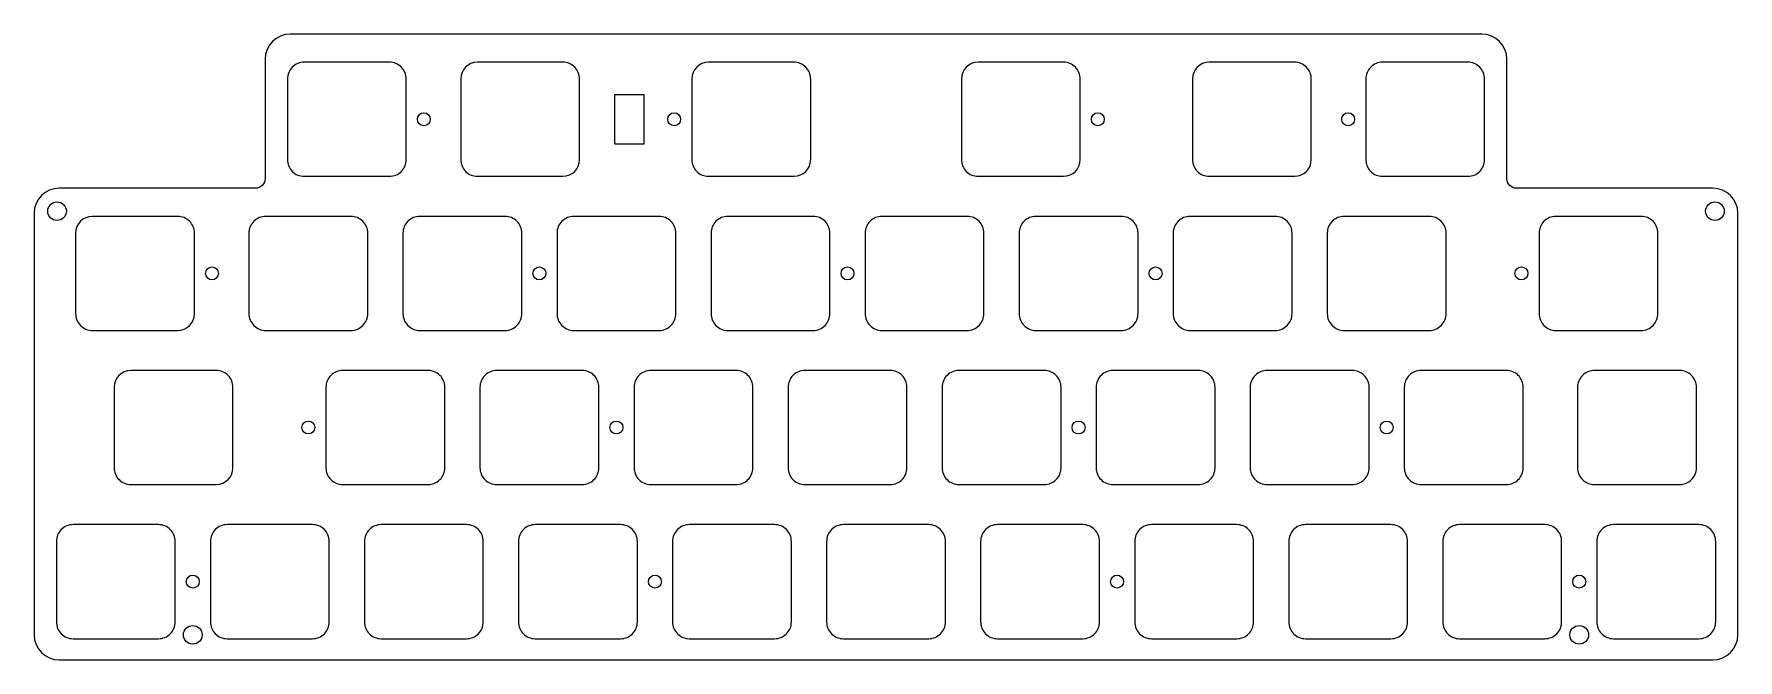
# Model space of a CAD drawing. Header units: millimetres. Extents: x -255 to -44, y 47 to 125.
import ezdxf

# ---------------------------------------------------------------- set-up
doc = ezdxf.new("R2010")
doc.units = ezdxf.units.MM
doc.layers.get('0').update_dxf_attribs({"linetype": 'CONTINUOUS'})

msp = doc.modelspace()

# ---------------------------------------------------------------- linework, layer by layer
for points in [[(-254.575, 50.574999, 0.4142135484), (-251.475, 47.474999), (-46.975, 47.474999, 0.4142135484), (-43.875, 50.574999), (-43.875, 102.674999, 0.4142135484), (-46.975, 105.774999), (-71.25, 105.774999, -0.4142133334), (-72.45, 106.974999), (-72.45, 121.724999, 0.4142135484), (-75.55, 124.824999), (-222.9, 124.824999, 0.4142135484), (-226, 121.724999), (-226, 106.974999, -0.4142133334), (-227.2, 105.774999), (-251.475, 105.774999, 0.4142135484), (-254.575, 102.674999)], [(-210.6216, 107.2464, 0.4142139759), (-208.5466, 109.3214), (-208.5466, 119.2714, 0.4142139759), (-210.6216, 121.3464), (-221.1716, 121.3464, 0.4142139759), (-223.2466, 119.2714), (-223.2466, 109.3214, 0.4142139759), (-221.1716, 107.2464)], [(-189.175996, 107.2464, 0.4121762209), (-187.11535, 109.3215), (-187.11535, 119.2714, 0.4142305328), (-189.1903, 121.3464), (-199.75456, 121.3464, 0.4121968597), (-201.81535, 119.2713), (-201.81535, 109.3214, 0.4142305328), (-199.7404, 107.2464)], [(-160.600996, 107.2464, 0.4121762209), (-158.54035, 109.3215), (-158.54035, 119.2714, 0.4142305328), (-160.6153, 121.3464), (-171.17956, 121.3464, 0.4121968597), (-173.24035, 119.2713), (-173.24035, 109.3214, 0.4142305328), (-171.1654, 107.2464)], [(-127.263496, 107.2464, 0.4121762209), (-125.20285, 109.3215), (-125.20285, 119.2714, 0.4142305328), (-127.2778, 121.3464), (-137.84206, 121.3464, 0.4121968597), (-139.90285, 119.2713), (-139.90285, 109.3214, 0.4142305328), (-137.8279, 107.2464)], [(-98.688496, 107.2464, 0.4121621264), (-96.62785, 109.3214), (-96.62785, 119.2714, 0.4142305328), (-98.7028, 121.3464), (-109.26706, 121.3464, 0.4121968597), (-111.32785, 119.2713), (-111.32785, 109.3214, 0.4142305328), (-109.2529, 107.2464)], [(-77.2716, 107.2464, 0.4142139759), (-75.1966, 109.3214), (-75.1966, 119.2714, 0.4142139759), (-77.2716, 121.3464), (-87.8216, 121.3464, 0.4142139759), (-89.8966, 119.2714), (-89.8966, 109.3214, 0.4142139759), (-87.8216, 107.2464)], [(-236.800996, 88.1964, 0.4121762209), (-234.74035, 90.2715), (-234.74035, 100.2214, 0.4142305328), (-236.8153, 102.2964), (-247.37956, 102.2964, 0.4121968597), (-249.44035, 100.2213), (-249.44035, 90.2714, 0.4142305328), (-247.3654, 88.1964)], [(-215.3841, 88.1964, 0.4142139759), (-213.3091, 90.2714), (-213.3091, 100.2214, 0.4142139759), (-215.3841, 102.2964), (-225.9341, 102.2964, 0.4142139759), (-228.0091, 100.2214), (-228.0091, 90.2714, 0.4142139759), (-225.9341, 88.1964)], [(-196.3341, 88.1964, 0.4142139759), (-194.2591, 90.2714), (-194.2591, 100.2214, 0.4142139759), (-196.3341, 102.2964), (-206.8841, 102.2964, 0.4142139759), (-208.9591, 100.2214), (-208.9591, 90.2714, 0.4142139759), (-206.8841, 88.1964)], [(-177.2841, 88.1964, 0.4142139759), (-175.2091, 90.2714), (-175.2091, 100.2214, 0.4142139759), (-177.2841, 102.2964), (-187.8341, 102.2964, 0.4142139759), (-189.9091, 100.2214), (-189.9091, 90.2714, 0.4142139759), (-187.8341, 88.1964)], [(-158.2341, 88.1964, 0.4142139759), (-156.1591, 90.2714), (-156.1591, 100.2214, 0.4142139759), (-158.2341, 102.2964), (-168.7841, 102.2964, 0.4142139759), (-170.8591, 100.2214), (-170.8591, 90.2714, 0.4142139759), (-168.7841, 88.1964)], [(-139.1841, 88.1964, 0.4142139759), (-137.1091, 90.2714), (-137.1091, 100.2214, 0.4142139759), (-139.1841, 102.2964), (-149.7341, 102.2964, 0.4142139759), (-151.8091, 100.2214), (-151.8091, 90.2714, 0.4142139759), (-149.7341, 88.1964)], [(-120.1341, 88.1964, 0.4142139759), (-118.0591, 90.2714), (-118.0591, 100.2214, 0.4142139759), (-120.1341, 102.2964), (-130.6841, 102.2964, 0.4142139759), (-132.7591, 100.2214), (-132.7591, 90.2714, 0.4142139759), (-130.6841, 88.1964)], [(-101.0841, 88.1964, 0.4142139759), (-99.0091, 90.2714), (-99.0091, 100.2214, 0.4142139759), (-101.0841, 102.2964), (-111.6341, 102.2964, 0.4142139759), (-113.7091, 100.2214), (-113.7091, 90.2714, 0.4142139759), (-111.6341, 88.1964)], [(-82.0341, 88.1964, 0.4142139759), (-79.9591, 90.2714), (-79.9591, 100.2214, 0.4142139759), (-82.0341, 102.2964), (-92.5841, 102.2964, 0.4142139759), (-94.6591, 100.2214), (-94.6591, 90.2714, 0.4142139759), (-92.5841, 88.1964)], [(-55.84035, 88.1964, 0.4142139759), (-53.76535, 90.2714), (-53.76535, 100.2214, 0.4142139759), (-55.84035, 102.2964), (-66.39035, 102.2964, 0.4142139759), (-68.46535, 100.2214), (-68.46535, 90.2714, 0.4142139759), (-66.39035, 88.1964)], [(-232.038496, 69.1464, 0.4121762209), (-229.97785, 71.2215), (-229.97785, 81.1714, 0.4142305328), (-232.0528, 83.2464), (-242.61706, 83.2464, 0.4121968597), (-244.67785, 81.1713), (-244.67785, 71.2214, 0.4142305328), (-242.6029, 69.1464)], [(-205.8591, 69.1464, 0.4142139759), (-203.7841, 71.2214), (-203.7841, 81.1714, 0.4142139759), (-205.8591, 83.2464), (-216.4091, 83.2464, 0.4142139759), (-218.4841, 81.1714), (-218.4841, 71.2214, 0.4142139759), (-216.4091, 69.1464)], [(-186.8091, 69.1464, 0.4142139759), (-184.7341, 71.2214), (-184.7341, 81.1714, 0.4142139759), (-186.8091, 83.2464), (-197.3591, 83.2464, 0.4142139759), (-199.4341, 81.1714), (-199.4341, 71.2214, 0.4142139759), (-197.3591, 69.1464)], [(-167.7591, 69.1464, 0.4142139759), (-165.6841, 71.2214), (-165.6841, 81.1714, 0.4142139759), (-167.7591, 83.2464), (-178.3091, 83.2464, 0.4142139759), (-180.3841, 81.1714), (-180.3841, 71.2214, 0.4142139759), (-178.3091, 69.1464)], [(-148.7091, 69.1464, 0.4142139759), (-146.6341, 71.2214), (-146.6341, 81.1714, 0.4142139759), (-148.7091, 83.2464), (-159.2591, 83.2464, 0.4142139759), (-161.3341, 81.1714), (-161.3341, 71.2214, 0.4142139759), (-159.2591, 69.1464)], [(-129.6591, 69.1464, 0.4142139759), (-127.5841, 71.2214), (-127.5841, 81.1714, 0.4142139759), (-129.6591, 83.2464), (-140.2091, 83.2464, 0.4142139759), (-142.2841, 81.1714), (-142.2841, 71.2214, 0.4142139759), (-140.2091, 69.1464)], [(-110.6091, 69.1464, 0.4142139759), (-108.5341, 71.2214), (-108.5341, 81.1714, 0.4142139759), (-110.6091, 83.2464), (-121.1591, 83.2464, 0.4142139759), (-123.2341, 81.1714), (-123.2341, 71.2214, 0.4142139759), (-121.1591, 69.1464)], [(-91.5591, 69.1464, 0.4142139759), (-89.4841, 71.2214), (-89.4841, 81.1714, 0.4142139759), (-91.5591, 83.2464), (-102.1091, 83.2464, 0.4142139759), (-104.1841, 81.1714), (-104.1841, 71.2214, 0.4142139759), (-102.1091, 69.1464)], [(-72.5091, 69.1464, 0.4142139759), (-70.4341, 71.2214), (-70.4341, 81.1714, 0.4142139759), (-72.5091, 83.2464), (-83.0591, 83.2464, 0.4142139759), (-85.1341, 81.1714), (-85.1341, 71.2214, 0.4142139759), (-83.0591, 69.1464)], [(-51.07785, 69.1464, 0.4142139759), (-49.00285, 71.2214), (-49.00285, 81.1714, 0.4142139759), (-51.07785, 83.2464), (-61.62785, 83.2464, 0.4142139759), (-63.70285, 81.1714), (-63.70285, 71.2214, 0.4142139759), (-61.62785, 69.1464)], [(-239.1966, 50.0964, 0.4142139759), (-237.1216, 52.1714), (-237.1216, 62.1214, 0.4142139759), (-239.1966, 64.1964), (-249.7466, 64.1964, 0.4142139759), (-251.8216, 62.1214), (-251.8216, 52.1714, 0.4142139759), (-249.7466, 50.0964)], [(-220.1466, 50.0964, 0.4142139759), (-218.0716, 52.1714), (-218.0716, 62.1214, 0.4142139759), (-220.1466, 64.1964), (-230.6966, 64.1964, 0.4142139759), (-232.7716, 62.1214), (-232.7716, 52.1714, 0.4142139759), (-230.6966, 50.0964)], [(-201.0966, 50.0964, 0.4142139759), (-199.0216, 52.1714), (-199.0216, 62.1214, 0.4142139759), (-201.0966, 64.1964), (-211.6466, 64.1964, 0.4142139759), (-213.7216, 62.1214), (-213.7216, 52.1714, 0.4142139759), (-211.6466, 50.0964)], [(-182.0466, 50.0964, 0.4142139759), (-179.9716, 52.1714), (-179.9716, 62.1214, 0.4142139759), (-182.0466, 64.1964), (-192.5966, 64.1964, 0.4142139759), (-194.6716, 62.1214), (-194.6716, 52.1714, 0.4142139759), (-192.5966, 50.0964)], [(-162.9966, 50.0964, 0.4142139759), (-160.9216, 52.1714), (-160.9216, 62.1214, 0.4142139759), (-162.9966, 64.1964), (-173.5466, 64.1964, 0.4142139759), (-175.6216, 62.1214), (-175.6216, 52.1714, 0.4142139759), (-173.5466, 50.0964)], [(-143.9466, 50.0964, 0.4142139759), (-141.8716, 52.1714), (-141.8716, 62.1214, 0.4142139759), (-143.9466, 64.1964), (-154.4966, 64.1964, 0.4142139759), (-156.5716, 62.1214), (-156.5716, 52.1714, 0.4142139759), (-154.4966, 50.0964)], [(-124.8966, 50.0964, 0.4142139759), (-122.8216, 52.1714), (-122.8216, 62.1214, 0.4142139759), (-124.8966, 64.1964), (-135.4466, 64.1964, 0.4142139759), (-137.5216, 62.1214), (-137.5216, 52.1714, 0.4142139759), (-135.4466, 50.0964)], [(-105.8466, 50.0964, 0.4142139759), (-103.7716, 52.1714), (-103.7716, 62.1214, 0.4142139759), (-105.8466, 64.1964), (-116.3966, 64.1964, 0.4142139759), (-118.4716, 62.1214), (-118.4716, 52.1714, 0.4142139759), (-116.3966, 50.0964)], [(-86.7966, 50.0964, 0.4142139759), (-84.7216, 52.1714), (-84.7216, 62.1214, 0.4142139759), (-86.7966, 64.1964), (-97.3466, 64.1964, 0.4142139759), (-99.4216, 62.1214), (-99.4216, 52.1714, 0.4142139759), (-97.3466, 50.0964)], [(-67.7466, 50.0964, 0.4142139759), (-65.6716, 52.1714), (-65.6716, 62.1214, 0.4142139759), (-67.7466, 64.1964), (-78.2966, 64.1964, 0.4142139759), (-80.3716, 62.1214), (-80.3716, 52.1714, 0.4142139759), (-78.2966, 50.0964)], [(-48.6966, 50.0964, 0.4142139759), (-46.6216, 52.1714), (-46.6216, 62.1214, 0.4142139759), (-48.6966, 64.1964), (-59.2466, 64.1964, 0.4142139759), (-61.3216, 62.1214), (-61.3216, 52.1714, 0.4142139759), (-59.2466, 50.0964)]]:
    msp.add_lwpolyline(points, format="xyb", close=True)
msp.add_lwpolyline([(-182.774442, 117.365374), (-179.179211, 117.365374), (-179.179211, 111.222627), (-182.774442, 111.222627)], close=True)
for centre, radius in [((-206.375, 114.3), 0.8), ((-175.41875, 114.3), 0.8), ((-123.03125, 114.3), 0.8), ((-92.075, 114.3), 0.8), ((-251.734375, 102.933999), 1.15), ((-46.716, 102.933999), 1.15), ((-232.56875, 95.25), 0.8), ((-192.0875, 95.25), 0.8), ((-153.9875, 95.25), 0.8), ((-115.8875, 95.25), 0.8), ((-70.64375, 95.25), 0.8), ((-220.6625, 76.2), 0.8), ((-182.5625, 76.2), 0.8), ((-125.4125, 76.2), 0.8), ((-87.3125, 76.2), 0.8), ((-234.95, 57.15), 0.8), ((-177.8, 57.15), 0.8), ((-120.65, 57.15), 0.8), ((-63.5, 57.15), 0.8), ((-234.95, 50.574999), 1.15), ((-63.5, 50.574999), 1.15)]:
    msp.add_circle(centre, radius)

doc.saveas('drawing.dxf')
